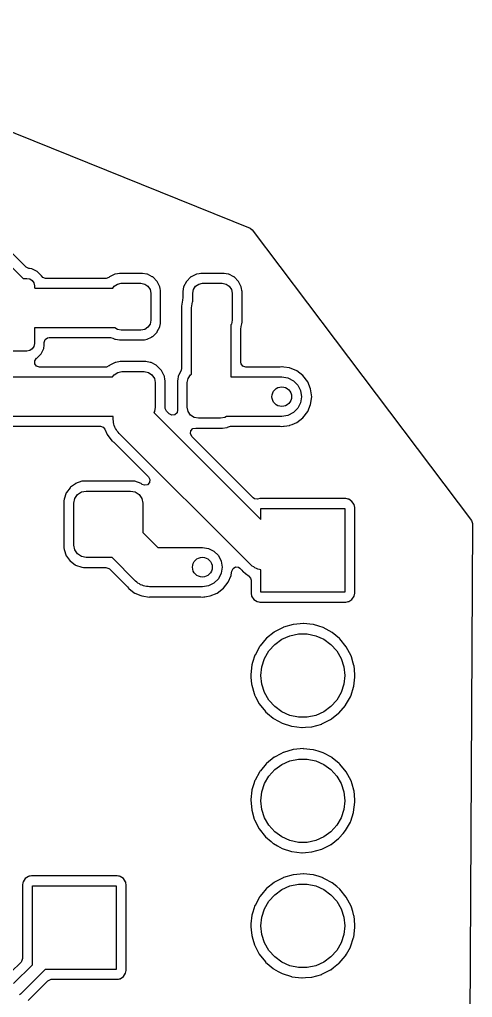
# Model space of a CAD drawing. Extents: x 128.2 to 165.3, y -118.5 to -85.
# Drawn here: x 156.13 to 165.3, y -104.85 to -85.01 of the extents above; entities that cross this region are included whole.
import ezdxf

# ---------------------------------------------------------------- set-up
doc = ezdxf.new("R2010")
doc.units = 0
doc.layers.add('BLACK', color=7, linetype='CONTINUOUS')

msp = doc.modelspace()

# ---------------------------------------------------------------- linework, layer by layer
at = {"layer": 'BLACK', "linetype": 'CONTINUOUS'}
for p, q in [((150.318, -85.0073), (160.797, -89.2391)), ((154.558, -88.6172), (156.2, -90.2594)), ((156.256, -90.0314), (154.732, -88.5078)), ((160.797, -89.2391), (160.839, -89.2714)), ((160.839, -89.2714), (162.524, -91.5093)), ((156.311, -90.0594), (156.256, -90.0314)), ((156.327, -90.0617), (156.311, -90.0594)), ((156.376, -90.0689), (156.327, -90.0617)), ((156.481, -90.1201), (156.376, -90.0689)), ((156.2, -90.2594), (156.275, -90.2594)), ((156.275, -90.2594), (156.332, -90.2708)), ((156.332, -90.2708), (156.381, -90.3033)), ((156.564, -90.2025), (156.481, -90.1201)), ((156.567, -90.2099), (156.564, -90.2025)), ((156.572, -90.2165), (156.567, -90.2099)), ((156.574, -90.2153), (156.572, -90.2165)), ((156.595, -90.2406), (156.574, -90.2153)), ((156.653, -90.2595), (156.595, -90.2406)), ((157.878, -90.2595), (156.653, -90.2595)), ((157.936, -90.2406), (157.878, -90.2595)), ((157.941, -90.2369), (157.936, -90.2406)), ((157.946, -90.2313), (157.941, -90.2369)), ((158.059, -90.1738), (157.946, -90.2313)), ((158.113, -90.1653), (158.059, -90.1738)), ((158.149, -90.1595), (158.113, -90.1653)), ((158.153, -90.1589), (158.149, -90.1595)), ((158.149, -90.1595), (158.149, -90.1595)), ((158.385, -90.1589), (158.153, -90.1589)), ((158.616, -90.1589), (158.385, -90.1589)), ((158.62, -90.1595), (158.616, -90.1589)), ((158.702, -90.1725), (158.62, -90.1595)), ((158.62, -90.1595), (158.62, -90.1595)), ((158.71, -90.1738), (158.702, -90.1725)), ((158.702, -90.1725), (158.702, -90.1725)), ((158.717, -90.1773), (158.71, -90.1738)), ((158.816, -90.2278), (158.717, -90.1773)), ((158.717, -90.1773), (158.717, -90.1773)), ((158.823, -90.2313), (158.816, -90.2278)), ((158.816, -90.2278), (158.816, -90.2278)), ((158.913, -90.3211), (158.823, -90.2313)), ((159.596, -90.2313), (159.507, -90.3211)), ((159.603, -90.2278), (159.596, -90.2313)), ((159.686, -90.1855), (159.603, -90.2278)), ((159.603, -90.2278), (159.603, -90.2278)), ((159.709, -90.1738), (159.686, -90.1855)), ((159.763, -90.1653), (159.709, -90.1738)), ((159.799, -90.1595), (159.763, -90.1653)), ((159.803, -90.1589), (159.799, -90.1595)), ((159.799, -90.1595), (159.799, -90.1595)), ((160.035, -90.1589), (159.803, -90.1589)), ((160.266, -90.1589), (160.035, -90.1589)), ((160.27, -90.1595), (160.266, -90.1589)), ((160.352, -90.1725), (160.27, -90.1595)), ((160.27, -90.1595), (160.27, -90.1595)), ((160.36, -90.1738), (160.352, -90.1725)), ((160.352, -90.1725), (160.352, -90.1725)), ((160.367, -90.1773), (160.36, -90.1738)), ((160.466, -90.2278), (160.367, -90.1773)), ((160.367, -90.1773), (160.367, -90.1773)), ((160.473, -90.2313), (160.466, -90.2278)), ((160.466, -90.2278), (160.466, -90.2278)), ((160.563, -90.3211), (160.473, -90.2313)), ((156.381, -90.3033), (156.413, -90.352)), ((156.413, -90.352), (156.425, -90.4094)), ((156.425, -90.4094), (156.425, -90.4412)), ((156.425, -90.4412), (156.426, -90.4425)), ((156.426, -90.4425), (156.435, -90.46)), ((156.435, -90.46), (158.015, -90.46)), ((158.015, -90.46), (158.043, -90.418)), ((158.043, -90.418), (158.108, -90.3746)), ((158.108, -90.3746), (158.185, -90.3594)), ((158.185, -90.3594), (158.585, -90.3594)), ((158.585, -90.3594), (158.661, -90.3746)), ((158.661, -90.3746), (158.726, -90.418)), ((158.726, -90.418), (158.77, -90.4829)), ((158.77, -90.4829), (158.785, -90.5594)), ((158.97, -90.4341), (158.913, -90.3211)), ((158.976, -90.4663), (158.97, -90.4341)), ((158.982, -90.5051), (158.976, -90.4663)), ((159.449, -90.4341), (159.434, -90.5279)), ((159.507, -90.3211), (159.449, -90.4341)), ((159.635, -90.5594), (159.65, -90.4829)), ((159.65, -90.4829), (159.693, -90.418)), ((159.693, -90.418), (159.758, -90.3746)), ((159.758, -90.3746), (159.835, -90.3594)), ((159.835, -90.3594), (160.235, -90.3594)), ((160.235, -90.3594), (160.311, -90.3746)), ((160.311, -90.3746), (160.376, -90.418)), ((160.376, -90.418), (160.42, -90.4829)), ((160.42, -90.4829), (160.435, -90.5594)), ((160.62, -90.4341), (160.563, -90.3211)), ((160.626, -90.4663), (160.62, -90.4341)), ((160.632, -90.5051), (160.626, -90.4663)), ((158.785, -90.5594), (158.785, -91.1094)), ((158.985, -90.5279), (158.982, -90.5051)), ((158.985, -91.1409), (158.985, -90.5279)), ((159.434, -90.661), (159.428, -90.6908)), ((159.434, -90.5279), (159.434, -90.661)), ((159.635, -90.7261), (159.635, -90.5594)), ((160.435, -90.5594), (160.435, -91.1094)), ((160.635, -90.5279), (160.632, -90.5051)), ((160.635, -91.1409), (160.635, -90.5279)), ((159.425, -90.7032), (159.409, -90.8206)), ((159.409, -90.8206), (159.409, -92.0813)), ((159.427, -90.6972), (159.425, -90.7032)), ((159.429, -90.691), (159.427, -90.6972)), ((159.428, -90.6908), (159.429, -90.691)), ((159.61, -90.86), (159.63, -90.7364)), ((159.61, -92.2024), (159.61, -90.86)), ((159.63, -90.7364), (159.635, -90.7261)), ((156.431, -91.26), (156.425, -91.2659)), ((156.425, -91.2659), (156.425, -91.5844)), ((158.057, -91.26), (156.431, -91.26)), ((158.108, -91.2942), (158.057, -91.26)), ((158.726, -91.2508), (158.661, -91.2942)), ((158.77, -91.1859), (158.726, -91.2508)), ((158.785, -91.1094), (158.77, -91.1859)), ((158.917, -91.3388), (158.967, -91.2416)), ((158.967, -91.2416), (158.97, -91.2347)), ((158.967, -91.2416), (158.967, -91.2416)), ((158.97, -91.2347), (158.98, -91.1728)), ((158.98, -91.1728), (158.985, -91.1448)), ((158.985, -91.1448), (158.985, -91.1409)), ((158.985, -91.1448), (158.985, -91.1448)), ((160.42, -91.1859), (160.41, -91.2003)), ((160.41, -91.2003), (160.41, -92.26)), ((160.435, -91.1094), (160.42, -91.1859)), ((160.611, -91.2771), (160.615, -91.2465)), ((160.611, -91.9605), (160.611, -91.2771)), ((160.615, -91.2465), (160.617, -91.2416)), ((160.617, -91.2416), (160.62, -91.2347)), ((160.62, -91.2347), (160.629, -91.1793)), ((160.629, -91.1793), (160.635, -91.1448)), ((160.635, -91.1448), (160.635, -91.1409)), ((160.635, -91.1448), (160.635, -91.1448)), ((156.644, -91.5013), (156.694, -91.4653)), ((156.694, -91.4653), (156.724, -91.4605)), ((156.724, -91.4605), (157.968, -91.4605)), ((157.968, -91.4605), (158.013, -91.4713)), ((158.013, -91.4713), (158.053, -91.4915)), ((158.185, -91.3094), (158.108, -91.2942)), ((158.585, -91.3094), (158.185, -91.3094)), ((158.661, -91.2942), (158.585, -91.3094)), ((158.71, -91.495), (158.796, -91.4511)), ((158.796, -91.4511), (158.816, -91.441)), ((158.816, -91.441), (158.823, -91.4374)), ((158.816, -91.441), (158.816, -91.441)), ((158.823, -91.4374), (158.913, -91.3477)), ((158.913, -91.3477), (158.917, -91.3388)), ((156.413, -91.6418), (156.381, -91.6905)), ((156.425, -91.5844), (156.413, -91.6418)), ((156.615, -91.6859), (156.616, -91.6783)), ((156.616, -91.6783), (156.625, -91.6212)), ((156.616, -91.6783), (156.616, -91.6783)), ((156.625, -91.5595), (156.644, -91.5013)), ((156.625, -91.6176), (156.625, -91.5595)), ((156.625, -91.6212), (156.625, -91.6176)), ((156.625, -91.6212), (156.625, -91.6212)), ((158.053, -91.4915), (158.059, -91.495)), ((158.059, -91.495), (158.067, -91.4963)), ((158.067, -91.4963), (158.067, -91.4963)), ((158.067, -91.4963), (158.149, -91.5093)), ((158.149, -91.5093), (158.149, -91.5093)), ((158.149, -91.5093), (158.153, -91.5099)), ((158.153, -91.5099), (158.385, -91.5099)), ((158.385, -91.5099), (158.616, -91.5099)), ((158.616, -91.5099), (158.62, -91.5093)), ((158.62, -91.5093), (158.657, -91.5035)), ((158.62, -91.5093), (158.62, -91.5093)), ((158.657, -91.5035), (158.71, -91.495)), ((162.524, -91.5093), (165.284, -95.1744)), ((156.275, -91.7344), (155.975, -91.7344)), ((156.332, -91.723), (156.275, -91.7344)), ((156.381, -91.6905), (156.332, -91.723)), ((156.47, -91.88), (156.474, -91.8769)), ((156.474, -91.8769), (156.482, -91.8733)), ((156.482, -91.8733), (156.564, -91.7908)), ((156.564, -91.7908), (156.615, -91.6859)), ((156.434, -91.9299), (156.47, -91.88)), ((156.434, -91.9911), (156.434, -91.9299)), ((156.469, -92.0406), (156.434, -91.9911)), ((156.528, -92.0595), (156.469, -92.0406)), ((157.872, -92.0595), (156.528, -92.0595)), ((157.887, -92.0583), (157.872, -92.0595)), ((157.934, -92.0346), (157.887, -92.0583)), ((157.935, -92.036), (157.934, -92.0346)), ((157.941, -92.0314), (157.935, -92.036)), ((157.947, -92.0259), (157.941, -92.0314)), ((157.954, -92.0223), (157.947, -92.0259)), ((158.06, -91.9682), (157.954, -92.0223)), ((157.954, -92.0223), (157.954, -92.0223)), ((158.067, -91.9647), (158.06, -91.9682)), ((158.06, -91.9682), (158.06, -91.9682)), ((158.074, -91.9635), (158.067, -91.9647)), ((158.162, -91.9495), (158.074, -91.9635)), ((158.074, -91.9635), (158.074, -91.9635)), ((158.166, -91.9489), (158.162, -91.9495)), ((158.162, -91.9495), (158.162, -91.9495)), ((158.683, -91.9489), (158.166, -91.9489)), ((158.687, -91.9495), (158.683, -91.9489)), ((158.775, -91.9635), (158.687, -91.9495)), ((158.687, -91.9495), (158.687, -91.9495)), ((158.783, -91.9647), (158.775, -91.9635)), ((158.775, -91.9635), (158.775, -91.9635)), ((158.79, -91.9682), (158.783, -91.9647)), ((158.896, -92.0223), (158.79, -91.9682)), ((158.79, -91.9682), (158.79, -91.9682)), ((158.903, -92.0259), (158.896, -92.0223)), ((158.896, -92.0223), (158.896, -92.0223)), ((158.998, -92.1212), (158.903, -92.0259)), ((160.615, -91.9911), (160.611, -91.9605)), ((160.651, -92.0406), (160.615, -91.9911)), ((160.709, -92.0595), (160.651, -92.0406)), ((161.394, -92.0595), (160.709, -92.0595)), ((161.407, -92.0587), (161.394, -92.0595)), ((161.44, -92.0543), (161.407, -92.0587)), ((161.446, -92.0552), (161.44, -92.0543)), ((161.479, -92.0595), (161.446, -92.0552)), ((161.597, -92.075), (161.479, -92.0595)), ((161.743, -92.1355), (161.597, -92.075)), ((155.47, -92.26), (158.011, -92.26)), ((158.011, -92.26), (158.041, -92.2153)), ((158.041, -92.2153), (158.114, -92.1665)), ((158.114, -92.1665), (158.2, -92.1494)), ((158.2, -92.1494), (158.65, -92.1494)), ((158.65, -92.1494), (158.736, -92.1665)), ((158.736, -92.1665), (158.809, -92.2153)), ((158.809, -92.2153), (158.858, -92.2883)), ((159.002, -92.1281), (158.998, -92.1212)), ((159.056, -92.2343), (159.002, -92.1281)), ((159.002, -92.1281), (159.002, -92.1281)), ((159.06, -92.2413), (159.056, -92.2343)), ((159.061, -92.249), (159.06, -92.2413)), ((159.069, -92.3018), (159.061, -92.249)), ((159.061, -92.249), (159.061, -92.249)), ((159.339, -92.249), (159.33, -92.3018)), ((159.34, -92.2413), (159.339, -92.249)), ((159.339, -92.249), (159.339, -92.249)), ((159.344, -92.2332), (159.34, -92.2413)), ((159.399, -92.1262), (159.344, -92.2332)), ((159.409, -92.0813), (159.399, -92.1262)), ((159.542, -92.2883), (159.591, -92.2153)), ((159.591, -92.2153), (159.61, -92.2024)), ((160.41, -92.26), (161.44, -92.26)), ((161.44, -92.26), (161.564, -92.2796)), ((161.868, -92.2317), (161.743, -92.1355)), ((161.965, -92.3572), (161.868, -92.2317)), ((158.858, -92.2883), (158.875, -92.3744)), ((158.875, -92.3744), (158.875, -92.8744)), ((159.075, -92.3409), (159.069, -92.3018)), ((159.075, -92.8851), (159.075, -92.3409)), ((159.33, -92.3018), (159.324, -92.3409)), ((159.324, -92.3409), (159.324, -92.9079)), ((159.525, -92.3744), (159.542, -92.2883)), ((159.525, -92.8744), (159.525, -92.3744)), ((161.564, -92.2796), (161.675, -92.3364)), ((161.675, -92.3364), (161.764, -92.4249)), ((161.764, -92.4249), (161.82, -92.5364)), ((162.025, -92.5032), (161.965, -92.3572)), ((161.82, -92.5364), (161.84, -92.66)), ((161.84, -92.66), (161.82, -92.7836)), ((162.046, -92.66), (162.025, -92.5032)), ((162.025, -92.8168), (162.046, -92.66)), ((161.82, -92.7836), (161.764, -92.8951)), ((161.965, -92.9628), (162.025, -92.8168)), ((158.025, -93.06), (155.556, -93.06)), ((158.025, -93.1248), (158.025, -93.06)), ((158.858, -92.9605), (158.845, -92.9794)), ((158.845, -92.9794), (161.018, -95.1522)), ((158.875, -92.8744), (158.858, -92.9605)), ((159.077, -92.9005), (159.075, -92.8851)), ((159.104, -92.9551), (159.077, -92.9005)), ((159.159, -93.0099), (159.104, -92.9551)), ((159.214, -93.0377), (159.159, -93.0099)), ((159.274, -93.0281), (159.214, -93.0377)), ((159.317, -92.9848), (159.274, -93.0281)), ((159.327, -92.9244), (159.317, -92.9848)), ((159.324, -92.9079), (159.325, -92.9117)), ((159.325, -92.9117), (159.325, -92.9117)), ((159.325, -92.9117), (159.327, -92.9244)), ((159.542, -92.9605), (159.525, -92.8744)), ((159.591, -93.0335), (159.542, -92.9605)), ((159.664, -93.0823), (159.591, -93.0335)), ((160.319, -93.06), (160.286, -93.0823)), ((161.44, -93.06), (160.319, -93.06)), ((161.564, -93.0404), (161.44, -93.06)), ((161.675, -92.9836), (161.564, -93.0404)), ((161.764, -92.8951), (161.675, -92.9836)), ((161.868, -93.0883), (161.965, -92.9628)), ((155.852, -93.2605), (157.765, -93.2605)), ((157.765, -93.2605), (157.823, -93.2794)), ((158.03, -93.1559), (158.025, -93.1248)), ((158.03, -93.1874), (158.03, -93.1559)), ((158.039, -93.2173), (158.03, -93.1874)), ((158.044, -93.2484), (158.039, -93.2173)), ((158.059, -93.2765), (158.044, -93.2484)), ((159.75, -93.0994), (159.664, -93.0823)), ((160.2, -93.0994), (159.75, -93.0994)), ((160.286, -93.0823), (160.2, -93.0994)), ((160.358, -93.2713), (160.403, -93.2605)), ((160.403, -93.2605), (161.394, -93.2605)), ((161.394, -93.2605), (161.407, -93.2613)), ((161.407, -93.2613), (161.44, -93.2657)), ((161.44, -93.2657), (161.473, -93.2613)), ((161.473, -93.2613), (161.479, -93.2605)), ((161.479, -93.2605), (161.488, -93.2593)), ((161.488, -93.2593), (161.597, -93.245)), ((161.597, -93.245), (161.605, -93.2416)), ((161.605, -93.2416), (161.65, -93.2229)), ((161.65, -93.2229), (161.743, -93.1845)), ((161.743, -93.1845), (161.868, -93.0883)), ((157.823, -93.2794), (157.856, -93.3216)), ((157.856, -93.3216), (157.9, -93.4276)), ((157.9, -93.4276), (157.997, -93.5531)), ((158.068, -93.3064), (158.059, -93.2765)), ((158.087, -93.3319), (158.068, -93.3064)), ((158.101, -93.3599), (158.087, -93.3319)), ((158.123, -93.3822), (158.101, -93.3599)), ((158.142, -93.4076), (158.123, -93.3822)), ((160.796, -96.0614), (158.142, -93.4076)), ((159.587, -93.4106), (159.596, -93.3501)), ((159.614, -93.4651), (159.587, -93.4106)), ((159.596, -93.3501), (159.639, -93.3069)), ((160.86, -94.7107), (159.614, -93.4651)), ((159.639, -93.3069), (159.7, -93.2973)), ((159.7, -93.2973), (159.712, -93.2993)), ((159.712, -93.2993), (159.712, -93.2993)), ((159.712, -93.2993), (159.716, -93.2999)), ((159.716, -93.2999), (160.233, -93.2999)), ((160.233, -93.2999), (160.237, -93.2993)), ((160.237, -93.2993), (160.325, -93.2853)), ((160.237, -93.2993), (160.237, -93.2993)), ((160.325, -93.2853), (160.333, -93.2841)), ((160.325, -93.2853), (160.325, -93.2853)), ((160.333, -93.2841), (160.34, -93.2806)), ((160.34, -93.2806), (160.358, -93.2713)), ((160.34, -93.2806), (160.34, -93.2806)), ((157.997, -93.5531), (158.002, -93.557)), ((158.002, -93.557), (158.023, -93.5733)), ((158.023, -93.5733), (158.033, -93.5818)), ((158.033, -93.5818), (158.74, -94.2893)), ((157.256, -94.4262), (157.159, -94.4978)), ((157.262, -94.4218), (157.256, -94.4262)), ((157.256, -94.4262), (157.256, -94.4262)), ((157.389, -94.3769), (157.262, -94.4218)), ((157.395, -94.3763), (157.389, -94.3769)), ((157.419, -94.3741), (157.395, -94.3763)), ((157.395, -94.3763), (157.395, -94.3763)), ((157.421, -94.3739), (157.419, -94.3741)), ((157.419, -94.3741), (157.419, -94.3741)), ((158.429, -94.3739), (157.421, -94.3739)), ((158.431, -94.3741), (158.429, -94.3739)), ((158.454, -94.3763), (158.431, -94.3741)), ((158.431, -94.3741), (158.431, -94.3741)), ((158.46, -94.3769), (158.454, -94.3763)), ((158.454, -94.3763), (158.454, -94.3763)), ((158.588, -94.4218), (158.46, -94.3769)), ((158.594, -94.4262), (158.588, -94.4218)), ((158.611, -94.439), (158.594, -94.4262)), ((158.594, -94.4262), (158.594, -94.4262)), ((158.655, -94.4571), (158.611, -94.439)), ((158.715, -94.4475), (158.655, -94.4571)), ((158.758, -94.4043), (158.715, -94.4475)), ((158.74, -94.2893), (158.768, -94.3438)), ((158.768, -94.3438), (158.758, -94.4043)), ((157.072, -94.6112), (157.027, -94.739)), ((157.078, -94.6032), (157.072, -94.6112)), ((157.148, -94.5082), (157.078, -94.6032)), ((157.153, -94.5022), (157.148, -94.5082)), ((157.159, -94.4978), (157.153, -94.5022)), ((157.244, -94.7287), (157.298, -94.6476)), ((157.298, -94.6476), (157.379, -94.5934)), ((157.379, -94.5934), (157.475, -94.5744)), ((157.475, -94.5744), (158.375, -94.5744)), ((158.375, -94.5744), (158.47, -94.5934)), ((158.47, -94.5934), (158.552, -94.6476)), ((158.552, -94.6476), (158.606, -94.7287)), ((157.027, -94.739), (157.024, -94.7706)), ((157.024, -94.7706), (157.024, -95.7282)), ((157.225, -94.8244), (157.244, -94.7287)), ((157.225, -95.6744), (157.225, -94.8244)), ((158.606, -94.7287), (158.625, -94.8244)), ((158.625, -94.8244), (158.625, -95.4191)), ((160.888, -94.7306), (160.86, -94.7107)), ((160.949, -94.7378), (160.888, -94.7306)), ((160.998, -94.7281), (160.949, -94.7378)), ((162.738, -94.7281), (160.998, -94.7281)), ((162.764, -94.7333), (162.738, -94.7281)), ((162.787, -94.7378), (162.764, -94.7333)), ((162.796, -94.7397), (162.787, -94.7378)), ((162.787, -94.7378), (162.787, -94.7378)), ((162.862, -94.784), (162.796, -94.7397)), ((162.907, -94.8503), (162.862, -94.784)), ((162.918, -94.9088), (162.907, -94.8503)), ((161.018, -95.1522), (161.018, -94.9286)), ((161.018, -94.9286), (162.718, -94.9286)), ((162.718, -94.9286), (162.718, -96.6286)), ((162.918, -96.6483), (162.918, -94.9088)), ((165.304, -95.2345), (165.204, -113.373)), ((165.284, -95.1744), (165.304, -95.2345)), ((158.625, -95.4191), (158.926, -95.72)), ((157.024, -95.7282), (157.027, -95.7598)), ((157.027, -95.7598), (157.072, -95.8876)), ((157.244, -95.7701), (157.225, -95.6744)), ((157.298, -95.8512), (157.244, -95.7701)), ((158.926, -95.72), (159.83, -95.72)), ((159.83, -95.72), (159.954, -95.7396)), ((159.954, -95.7396), (160.065, -95.7964)), ((160.065, -95.7964), (160.154, -95.8849)), ((157.072, -95.8876), (157.077, -95.8935)), ((157.077, -95.8935), (157.077, -95.8935)), ((157.077, -95.8935), (157.14, -95.9794)), ((157.14, -95.9794), (157.153, -95.9965)), ((157.153, -95.9965), (157.159, -96.0009)), ((157.159, -96.0009), (157.254, -96.0717)), ((157.379, -95.9054), (157.298, -95.8512)), ((157.475, -95.9244), (157.379, -95.9054)), ((157.999, -95.9244), (157.475, -95.9244)), ((158.477, -96.4028), (157.999, -95.9244)), ((160.154, -95.8849), (160.21, -95.9964)), ((160.21, -95.9964), (160.23, -96.12)), ((157.254, -96.0717), (157.262, -96.077)), ((157.262, -96.077), (157.389, -96.1219)), ((157.389, -96.1219), (157.395, -96.1225)), ((157.395, -96.1225), (157.395, -96.1225)), ((157.395, -96.1225), (157.419, -96.1247)), ((157.419, -96.1247), (157.419, -96.1247)), ((157.419, -96.1247), (157.421, -96.1249)), ((157.421, -96.1249), (157.875, -96.1249)), ((157.875, -96.1249), (157.933, -96.1438)), ((157.933, -96.1438), (157.945, -96.1539)), ((157.945, -96.1539), (158.303, -96.5122)), ((160.21, -96.2436), (160.154, -96.3551)), ((160.23, -96.12), (160.21, -96.2436)), ((160.415, -96.2768), (160.425, -96.1997)), ((160.425, -96.1997), (160.452, -96.1444)), ((160.452, -96.1444), (160.505, -96.1152)), ((160.505, -96.1152), (160.566, -96.1232)), ((160.566, -96.1232), (160.593, -96.1426)), ((160.593, -96.1426), (160.622, -96.1708)), ((160.622, -96.1708), (160.63, -96.1805)), ((160.63, -96.1805), (160.65, -96.2069)), ((160.65, -96.2069), (160.655, -96.2108)), ((160.655, -96.2108), (160.707, -96.2503)), ((160.821, -96.0799), (160.796, -96.0614)), ((160.843, -96.1022), (160.821, -96.0799)), ((160.872, -96.1165), (160.843, -96.1022)), ((160.897, -96.135), (160.872, -96.1165)), ((160.927, -96.1447), (160.897, -96.135)), ((160.955, -96.159), (160.927, -96.1447)), ((160.986, -96.1639), (160.955, -96.159)), ((161.016, -96.1736), (160.986, -96.1639)), ((161.018, -96.1736), (161.016, -96.1736)), ((161.018, -96.6286), (161.018, -96.1736)), ((158.503, -96.4213), (158.477, -96.4028)), ((158.525, -96.4436), (158.503, -96.4213)), ((160.154, -96.3551), (160.065, -96.4436)), ((160.258, -96.5483), (160.355, -96.4228)), ((160.355, -96.4228), (160.411, -96.2859)), ((160.411, -96.2859), (160.413, -96.2828)), ((160.413, -96.2828), (160.415, -96.2768)), ((160.707, -96.2503), (160.776, -96.3031)), ((160.776, -96.3031), (160.774, -96.3048)), ((160.774, -96.3048), (160.809, -96.343)), ((160.809, -96.343), (160.817, -96.3833)), ((160.817, -96.3833), (160.817, -96.6483)), ((158.303, -96.5122), (158.312, -96.5219)), ((158.312, -96.5219), (158.332, -96.5483)), ((158.332, -96.5483), (158.337, -96.5522)), ((158.337, -96.5522), (158.451, -96.6397)), ((158.451, -96.6397), (158.451, -96.6397)), ((158.451, -96.6397), (158.457, -96.6445)), ((158.553, -96.4579), (158.525, -96.4436)), ((158.578, -96.4764), (158.553, -96.4579)), ((158.608, -96.4861), (158.578, -96.4764)), ((158.636, -96.5004), (158.608, -96.4861)), ((158.667, -96.5053), (158.636, -96.5004)), ((158.697, -96.5151), (158.667, -96.5053)), ((158.729, -96.5151), (158.697, -96.5151)), ((158.76, -96.52), (158.729, -96.5151)), ((159.83, -96.52), (158.76, -96.52)), ((159.954, -96.5004), (159.83, -96.52)), ((160.065, -96.4436), (159.954, -96.5004)), ((160.133, -96.6445), (160.258, -96.5483)), ((162.718, -96.6286), (161.018, -96.6286)), ((158.457, -96.6445), (158.463, -96.647)), ((158.463, -96.647), (158.463, -96.647)), ((158.463, -96.647), (158.584, -96.6972)), ((158.584, -96.6972), (158.603, -96.705)), ((158.603, -96.705), (158.76, -96.7257)), ((158.76, -96.7257), (158.766, -96.7248)), ((158.766, -96.7248), (158.793, -96.7213)), ((158.793, -96.7213), (158.806, -96.7205)), ((158.806, -96.7205), (159.784, -96.7205)), ((159.784, -96.7205), (159.797, -96.7213)), ((159.797, -96.7213), (159.83, -96.7257)), ((159.83, -96.7257), (159.863, -96.7213)), ((159.863, -96.7213), (159.869, -96.7205)), ((159.869, -96.7205), (159.872, -96.7202)), ((159.872, -96.7202), (159.878, -96.7193)), ((159.878, -96.7193), (159.912, -96.7149)), ((159.878, -96.7193), (159.878, -96.7193)), ((159.912, -96.7149), (159.987, -96.705)), ((159.987, -96.705), (160.133, -96.6445)), ((160.817, -96.6483), (160.829, -96.7068)), ((160.829, -96.7068), (160.873, -96.7731)), ((160.873, -96.7731), (160.94, -96.8174)), ((160.94, -96.8174), (160.949, -96.8193)), ((160.949, -96.8193), (160.949, -96.8193)), ((160.949, -96.8193), (160.972, -96.8238)), ((160.972, -96.8238), (160.998, -96.8291)), ((160.998, -96.8291), (162.738, -96.8291)), ((162.738, -96.8291), (162.764, -96.8238)), ((162.764, -96.8238), (162.787, -96.8193)), ((162.787, -96.8193), (162.796, -96.8174)), ((162.787, -96.8193), (162.787, -96.8193)), ((162.796, -96.8174), (162.862, -96.7731)), ((162.862, -96.7731), (162.907, -96.7068)), ((162.907, -96.7068), (162.918, -96.6483)), ((161.457, -97.3478), (161.29, -97.4353)), ((161.468, -97.3421), (161.457, -97.3478)), ((161.472, -97.3398), (161.468, -97.3421)), ((161.468, -97.3421), (161.468, -97.3421)), ((161.67, -97.2817), (161.472, -97.3398)), ((161.675, -97.2812), (161.67, -97.2817)), ((161.815, -97.2685), (161.675, -97.2812)), ((161.675, -97.2812), (161.675, -97.2812)), ((161.875, -97.263), (161.815, -97.2685)), ((161.88, -97.2635), (161.875, -97.263)), ((162.075, -97.284), (161.88, -97.2635)), ((161.88, -97.2635), (161.88, -97.2635)), ((162.08, -97.2845), (162.075, -97.284)), ((162.075, -97.284), (162.075, -97.284)), ((162.085, -97.286), (162.08, -97.2845)), ((162.19, -97.3186), (162.085, -97.286)), ((162.085, -97.286), (162.085, -97.286)), ((162.277, -97.3455), (162.19, -97.3186)), ((162.458, -97.4435), (162.277, -97.3455)), ((161.126, -97.5681), (161.002, -97.7162)), ((161.129, -97.5644), (161.126, -97.5681)), ((161.126, -97.5681), (161.126, -97.5681)), ((161.133, -97.5614), (161.129, -97.5644)), ((161.286, -97.4383), (161.133, -97.5614)), ((161.133, -97.5614), (161.133, -97.5614)), ((161.29, -97.4353), (161.286, -97.4383)), ((161.299, -97.6869), (161.443, -97.5824)), ((161.443, -97.5824), (161.605, -97.5102)), ((161.605, -97.5102), (161.779, -97.4732)), ((161.779, -97.4732), (161.957, -97.4732)), ((161.957, -97.4732), (162.131, -97.5102)), ((162.131, -97.5102), (162.293, -97.5824)), ((162.293, -97.5824), (162.437, -97.6869)), ((162.462, -97.4465), (162.458, -97.4435)), ((162.608, -97.5678), (162.462, -97.4465)), ((162.462, -97.4465), (162.462, -97.4465)), ((162.617, -97.5748), (162.608, -97.5678)), ((162.747, -97.7344), (162.617, -97.5748)), ((160.988, -97.7387), (160.898, -97.9027)), ((160.995, -97.7264), (160.988, -97.7387)), ((160.997, -97.7222), (160.995, -97.7264)), ((160.995, -97.7264), (160.995, -97.7264)), ((161.002, -97.7162), (160.997, -97.7222)), ((161.091, -97.9728), (161.18, -97.819)), ((161.18, -97.819), (161.299, -97.6869)), ((162.437, -97.6869), (162.556, -97.819)), ((162.556, -97.819), (162.644, -97.9728)), ((162.844, -97.9163), (162.747, -97.7344)), ((160.896, -97.9073), (160.848, -98.0578)), ((160.898, -97.9027), (160.896, -97.9073)), ((160.896, -97.9073), (160.896, -97.9073)), ((161.036, -98.1418), (161.091, -97.9728)), ((162.644, -97.9728), (162.699, -98.1418)), ((162.851, -97.9395), (162.844, -97.9163)), ((162.89, -98.0682), (162.851, -97.9395)), ((160.835, -98.1039), (160.813, -98.2968)), ((160.848, -98.0578), (160.835, -98.0991)), ((160.835, -98.0991), (160.835, -98.1039)), ((160.835, -98.1039), (160.835, -98.1039)), ((161.018, -98.3186), (161.036, -98.1418)), ((162.699, -98.1418), (162.718, -98.3186)), ((162.903, -98.1135), (162.89, -98.0682)), ((162.904, -98.1183), (162.903, -98.1135)), ((162.921, -98.2961), (162.904, -98.1183)), ((162.904, -98.1183), (162.904, -98.1183)), ((160.813, -98.2968), (160.812, -98.3038)), ((160.812, -98.3038), (160.816, -98.3508)), ((160.816, -98.3508), (160.828, -98.493)), ((161.036, -98.4953), (161.018, -98.3186)), ((162.718, -98.3186), (162.699, -98.4953)), ((162.899, -98.5367), (162.923, -98.3508)), ((162.923, -98.3186), (162.921, -98.2961)), ((162.923, -98.348), (162.923, -98.3186)), ((162.923, -98.3508), (162.923, -98.348)), ((160.828, -98.493), (160.83, -98.5091)), ((160.83, -98.5091), (160.831, -98.5138)), ((160.831, -98.5138), (160.831, -98.5138)), ((160.831, -98.5138), (160.88, -98.6855)), ((161.091, -98.6643), (161.036, -98.4953)), ((162.699, -98.4953), (162.644, -98.6643)), ((162.843, -98.7145), (162.896, -98.557)), ((162.896, -98.557), (162.897, -98.5524)), ((162.896, -98.557), (162.896, -98.557)), ((162.897, -98.5524), (162.899, -98.5367)), ((160.88, -98.6855), (160.886, -98.7072)), ((160.886, -98.7072), (160.889, -98.7115)), ((160.889, -98.7115), (160.908, -98.7489)), ((160.908, -98.7489), (160.981, -98.8904)), ((161.18, -98.8182), (161.091, -98.6643)), ((161.299, -98.9502), (161.18, -98.8182)), ((162.556, -98.8182), (162.437, -98.9502)), ((162.644, -98.6643), (162.556, -98.8182)), ((162.733, -98.9228), (162.83, -98.7521)), ((162.83, -98.7521), (162.832, -98.7479)), ((162.83, -98.7521), (162.83, -98.7521)), ((162.832, -98.7479), (162.843, -98.7145)), ((160.981, -98.8904), (161.109, -99.0518)), ((161.443, -99.0547), (161.299, -98.9502)), ((162.437, -98.9502), (162.293, -99.0547)), ((162.596, -99.083), (162.73, -98.927)), ((162.73, -98.927), (162.733, -98.9228)), ((161.109, -99.0518), (161.112, -99.055)), ((161.112, -99.055), (161.112, -99.055)), ((161.112, -99.055), (161.153, -99.09)), ((161.153, -99.09), (161.265, -99.1854)), ((161.265, -99.1854), (161.27, -99.1877)), ((161.27, -99.1877), (161.27, -99.1877)), ((161.27, -99.1877), (161.375, -99.2468)), ((161.605, -99.127), (161.443, -99.0547)), ((161.779, -99.1639), (161.605, -99.127)), ((161.957, -99.1639), (161.779, -99.1639)), ((162.131, -99.127), (161.957, -99.1639)), ((162.293, -99.0547), (162.131, -99.127)), ((162.254, -99.3005), (162.429, -99.212)), ((162.429, -99.212), (162.433, -99.2098)), ((162.429, -99.212), (162.429, -99.212)), ((162.433, -99.2098), (162.447, -99.1994)), ((162.447, -99.1994), (162.592, -99.086)), ((162.592, -99.086), (162.596, -99.083)), ((162.592, -99.086), (162.592, -99.086)), ((161.375, -99.2468), (161.445, -99.2859)), ((161.445, -99.2859), (161.45, -99.2874)), ((161.45, -99.2874), (161.637, -99.348)), ((161.637, -99.348), (161.637, -99.348)), ((161.637, -99.348), (161.641, -99.3495)), ((161.641, -99.3495), (161.846, -99.3739)), ((161.846, -99.3739), (161.851, -99.3735)), ((161.851, -99.3735), (161.918, -99.3683)), ((161.851, -99.3735), (161.851, -99.3735)), ((161.918, -99.3683), (162.051, -99.3581)), ((162.051, -99.3581), (162.25, -99.3027)), ((162.25, -99.3027), (162.254, -99.3005)), ((162.254, -99.3005), (162.254, -99.3005)), ((161.815, -99.8085), (161.675, -99.8212)), ((161.875, -99.803), (161.815, -99.8085)), ((161.88, -99.8035), (161.875, -99.803)), ((162.075, -99.824), (161.88, -99.8035)), ((161.88, -99.8035), (161.88, -99.8035)), ((161.286, -99.9783), (161.133, -100.101)), ((161.29, -99.9753), (161.286, -99.9783)), ((161.421, -99.907), (161.29, -99.9753)), ((161.468, -99.8821), (161.421, -99.907)), ((161.472, -99.8798), (161.468, -99.8821)), ((161.468, -99.8821), (161.468, -99.8821)), ((161.67, -99.8217), (161.472, -99.8798)), ((161.605, -100.05), (161.779, -100.013)), ((161.675, -99.8212), (161.67, -99.8217)), ((161.675, -99.8212), (161.675, -99.8212)), ((161.779, -100.013), (161.957, -100.013)), ((161.957, -100.013), (162.131, -100.05)), ((162.08, -99.8245), (162.075, -99.824)), ((162.075, -99.824), (162.075, -99.824)), ((162.085, -99.826), (162.08, -99.8245)), ((162.177, -99.8545), (162.085, -99.826)), ((162.085, -99.826), (162.085, -99.826)), ((162.277, -99.8855), (162.177, -99.8545)), ((162.458, -99.9835), (162.277, -99.8855)), ((162.462, -99.9865), (162.458, -99.9835)), ((162.6, -100.101), (162.462, -99.9865)), ((162.462, -99.9865), (162.462, -99.9865)), ((161.126, -100.108), (161.007, -100.251)), ((161.129, -100.104), (161.126, -100.108)), ((161.126, -100.108), (161.126, -100.108)), ((161.133, -100.101), (161.129, -100.104)), ((161.133, -100.101), (161.133, -100.101)), ((161.299, -100.227), (161.443, -100.122)), ((161.443, -100.122), (161.605, -100.05)), ((162.131, -100.05), (162.293, -100.122)), ((162.293, -100.122), (162.437, -100.227)), ((162.617, -100.115), (162.6, -100.101)), ((162.747, -100.274), (162.617, -100.115)), ((160.988, -100.279), (160.898, -100.443)), ((160.995, -100.266), (160.988, -100.279)), ((160.997, -100.262), (160.995, -100.266)), ((160.995, -100.266), (160.995, -100.266)), ((161.007, -100.251), (160.997, -100.262)), ((161.091, -100.513), (161.18, -100.359)), ((161.18, -100.359), (161.299, -100.227)), ((162.437, -100.227), (162.556, -100.359)), ((162.556, -100.359), (162.644, -100.513)), ((162.844, -100.456), (162.747, -100.274)), ((160.867, -100.54), (160.835, -100.639)), ((160.896, -100.447), (160.867, -100.54)), ((160.898, -100.443), (160.896, -100.447)), ((160.896, -100.447), (160.896, -100.447)), ((161.036, -100.682), (161.091, -100.513)), ((162.644, -100.513), (162.699, -100.682)), ((162.865, -100.526), (162.844, -100.456)), ((162.9, -100.643), (162.865, -100.526)), ((160.835, -100.644), (160.813, -100.838)), ((160.835, -100.639), (160.835, -100.644)), ((160.835, -100.644), (160.835, -100.644)), ((161.018, -100.859), (161.036, -100.682)), ((162.699, -100.682), (162.718, -100.859)), ((162.903, -100.654), (162.9, -100.643)), ((162.904, -100.658), (162.903, -100.654)), ((162.922, -100.839), (162.904, -100.658)), ((162.904, -100.658), (162.904, -100.658)), ((160.813, -100.838), (160.812, -100.844)), ((160.812, -100.844), (160.83, -101.049)), ((161.036, -101.035), (161.018, -100.859)), ((162.718, -100.859), (162.699, -101.035)), ((162.897, -101.092), (162.923, -100.888)), ((162.923, -100.859), (162.922, -100.839)), ((162.923, -100.888), (162.923, -100.859)), ((160.83, -101.049), (160.831, -101.054)), ((160.831, -101.054), (160.831, -101.054)), ((160.831, -101.054), (160.883, -101.237)), ((161.091, -101.204), (161.036, -101.035)), ((161.18, -101.358), (161.091, -101.204)), ((162.644, -101.204), (162.556, -101.358)), ((162.699, -101.035), (162.644, -101.204)), ((162.837, -101.273), (162.896, -101.097)), ((162.896, -101.097), (162.897, -101.092)), ((162.896, -101.097), (162.896, -101.097)), ((160.883, -101.237), (160.886, -101.247)), ((160.886, -101.247), (160.981, -101.43)), ((161.299, -101.49), (161.18, -101.358)), ((162.556, -101.358), (162.437, -101.49)), ((162.734, -101.461), (162.83, -101.292)), ((162.83, -101.292), (162.832, -101.288)), ((162.83, -101.292), (162.83, -101.292)), ((162.832, -101.288), (162.837, -101.273)), ((160.981, -101.43), (161.109, -101.592)), ((161.109, -101.592), (161.112, -101.595)), ((161.112, -101.595), (161.112, -101.595)), ((161.112, -101.595), (161.224, -101.69)), ((161.443, -101.595), (161.299, -101.49)), ((161.605, -101.667), (161.443, -101.595)), ((162.293, -101.595), (162.131, -101.667)), ((162.437, -101.49), (162.293, -101.595)), ((162.604, -101.614), (162.682, -101.524)), ((162.682, -101.524), (162.73, -101.467)), ((162.73, -101.467), (162.734, -101.461)), ((161.224, -101.69), (161.265, -101.725)), ((161.265, -101.725), (161.27, -101.728)), ((161.27, -101.728), (161.27, -101.728)), ((161.27, -101.728), (161.354, -101.775)), ((161.354, -101.775), (161.445, -101.826)), ((161.779, -101.704), (161.605, -101.667)), ((161.957, -101.704), (161.779, -101.704)), ((162.131, -101.667), (161.957, -101.704)), ((162.254, -101.841), (162.429, -101.752)), ((162.429, -101.752), (162.433, -101.75)), ((162.429, -101.752), (162.429, -101.752)), ((162.433, -101.75), (162.438, -101.746)), ((162.438, -101.746), (162.592, -101.626)), ((162.592, -101.626), (162.596, -101.623)), ((162.592, -101.626), (162.592, -101.626)), ((162.596, -101.623), (162.604, -101.614)), ((161.445, -101.826), (161.45, -101.827)), ((161.45, -101.827), (161.637, -101.888)), ((161.637, -101.888), (161.637, -101.888)), ((161.637, -101.888), (161.641, -101.89)), ((161.641, -101.89), (161.846, -101.914)), ((161.846, -101.914), (161.851, -101.914)), ((161.851, -101.914), (161.923, -101.908)), ((161.851, -101.914), (161.851, -101.914)), ((161.923, -101.908), (162.051, -101.898)), ((162.051, -101.898), (162.25, -101.843)), ((162.25, -101.843), (162.254, -101.841)), ((162.254, -101.841), (162.254, -101.841)), ((156.308, -102.395), (156.241, -102.439)), ((156.317, -102.393), (156.308, -102.395)), ((156.34, -102.389), (156.317, -102.393)), ((156.317, -102.393), (156.317, -102.393)), ((156.366, -102.383), (156.34, -102.389)), ((158.106, -102.383), (156.366, -102.383)), ((158.132, -102.389), (158.106, -102.383)), ((158.154, -102.393), (158.132, -102.389)), ((158.164, -102.395), (158.154, -102.393)), ((158.154, -102.393), (158.154, -102.393)), ((158.23, -102.439), (158.164, -102.395)), ((161.67, -102.362), (161.472, -102.42)), ((161.675, -102.361), (161.67, -102.362)), ((161.815, -102.348), (161.675, -102.361)), ((161.675, -102.361), (161.675, -102.361)), ((161.875, -102.343), (161.815, -102.348)), ((161.88, -102.344), (161.875, -102.343)), ((162.075, -102.364), (161.88, -102.344)), ((161.88, -102.344), (161.88, -102.344)), ((162.08, -102.365), (162.075, -102.364)), ((162.075, -102.364), (162.075, -102.364)), ((162.085, -102.366), (162.08, -102.365)), ((162.195, -102.4), (162.085, -102.366)), ((162.085, -102.366), (162.085, -102.366)), ((156.193, -102.527), (156.185, -102.564)), ((156.185, -102.564), (156.185, -104.063)), ((156.195, -102.515), (156.193, -102.527)), ((156.197, -102.506), (156.195, -102.515)), ((156.195, -102.515), (156.195, -102.515)), ((156.241, -102.439), (156.197, -102.506)), ((156.386, -104.187), (156.386, -102.584)), ((156.386, -102.584), (158.086, -102.584)), ((158.086, -102.584), (158.086, -104.284)), ((158.275, -102.506), (158.23, -102.439)), ((158.277, -102.515), (158.275, -102.506)), ((158.279, -102.527), (158.277, -102.515)), ((158.277, -102.515), (158.277, -102.515)), ((158.286, -102.564), (158.279, -102.527)), ((158.286, -104.304), (158.286, -102.564)), ((161.286, -102.518), (161.133, -102.641)), ((161.29, -102.515), (161.286, -102.518)), ((161.457, -102.428), (161.29, -102.515)), ((161.443, -102.662), (161.605, -102.59)), ((161.468, -102.422), (161.457, -102.428)), ((161.472, -102.42), (161.468, -102.422)), ((161.468, -102.422), (161.468, -102.422)), ((161.605, -102.59), (161.779, -102.553)), ((161.779, -102.553), (161.957, -102.553)), ((161.957, -102.553), (162.131, -102.59)), ((162.131, -102.59), (162.293, -102.662)), ((162.277, -102.425), (162.195, -102.4)), ((162.281, -102.428), (162.277, -102.425)), ((162.307, -102.442), (162.281, -102.428)), ((162.281, -102.428), (162.281, -102.428)), ((162.458, -102.523), (162.307, -102.442)), ((162.462, -102.527), (162.458, -102.523)), ((162.555, -102.603), (162.462, -102.527)), ((162.462, -102.527), (162.462, -102.527)), ((161.035, -102.756), (160.997, -102.802)), ((161.126, -102.648), (161.035, -102.756)), ((161.129, -102.644), (161.126, -102.648)), ((161.126, -102.648), (161.126, -102.648)), ((161.133, -102.641), (161.129, -102.644)), ((161.133, -102.641), (161.133, -102.641)), ((161.18, -102.899), (161.299, -102.767)), ((161.299, -102.767), (161.443, -102.662)), ((162.293, -102.662), (162.437, -102.767)), ((162.437, -102.767), (162.556, -102.899)), ((162.617, -102.655), (162.555, -102.603)), ((162.747, -102.814), (162.617, -102.655)), ((160.896, -102.987), (160.855, -103.118)), ((160.898, -102.983), (160.896, -102.987)), ((160.896, -102.987), (160.896, -102.987)), ((160.988, -102.819), (160.898, -102.983)), ((160.995, -102.806), (160.988, -102.819)), ((160.997, -102.802), (160.995, -102.806)), ((160.995, -102.806), (160.995, -102.806)), ((161.091, -103.053), (161.18, -102.899)), ((162.556, -102.899), (162.644, -103.053)), ((162.844, -102.996), (162.747, -102.814)), ((160.835, -103.184), (160.815, -103.36)), ((160.855, -103.118), (160.835, -103.179)), ((160.835, -103.179), (160.835, -103.184)), ((160.835, -103.184), (160.835, -103.184)), ((161.036, -103.222), (161.091, -103.053)), ((162.644, -103.053), (162.699, -103.222)), ((162.85, -103.018), (162.844, -102.996)), ((162.878, -103.108), (162.85, -103.018)), ((162.903, -103.194), (162.878, -103.108)), ((160.815, -103.36), (160.812, -103.384)), ((160.812, -103.384), (160.815, -103.419)), ((161.018, -103.399), (161.036, -103.222)), ((162.699, -103.222), (162.718, -103.399)), ((162.904, -103.198), (162.903, -103.194)), ((162.922, -103.379), (162.904, -103.198)), ((162.904, -103.198), (162.904, -103.198)), ((162.923, -103.399), (162.922, -103.379)), ((160.815, -103.419), (160.826, -103.541)), ((160.826, -103.541), (160.83, -103.589)), ((161.036, -103.575), (161.018, -103.399)), ((161.091, -103.744), (161.036, -103.575)), ((162.699, -103.575), (162.644, -103.744)), ((162.718, -103.399), (162.699, -103.575)), ((162.898, -103.625), (162.923, -103.431)), ((162.923, -103.401), (162.923, -103.399)), ((162.923, -103.424), (162.923, -103.401)), ((162.923, -103.428), (162.923, -103.424)), ((162.923, -103.431), (162.923, -103.428)), ((160.83, -103.589), (160.831, -103.594)), ((160.831, -103.594), (160.831, -103.594)), ((160.831, -103.594), (160.852, -103.667)), ((160.852, -103.667), (160.886, -103.787)), ((161.18, -103.898), (161.091, -103.744)), ((162.644, -103.744), (162.556, -103.898)), ((162.834, -103.823), (162.896, -103.637)), ((162.896, -103.637), (162.897, -103.632)), ((162.896, -103.637), (162.896, -103.637)), ((162.897, -103.632), (162.898, -103.625)), ((160.886, -103.787), (160.981, -103.97)), ((160.981, -103.97), (161.109, -104.132)), ((161.299, -104.03), (161.18, -103.898)), ((162.556, -103.898), (162.437, -104.03)), ((162.73, -104.007), (162.749, -103.974)), ((162.749, -103.974), (162.83, -103.832)), ((162.83, -103.832), (162.832, -103.828)), ((162.83, -103.832), (162.83, -103.832)), ((162.832, -103.828), (162.834, -103.823)), ((156.156, -104.133), (155.949, -104.341)), ((156.166, -104.122), (156.156, -104.133)), ((156.185, -104.063), (156.166, -104.122)), ((161.109, -104.132), (161.112, -104.135)), ((161.112, -104.135), (161.112, -104.135)), ((161.112, -104.135), (161.187, -104.198)), ((161.443, -104.135), (161.299, -104.03)), ((161.605, -104.207), (161.443, -104.135)), ((162.293, -104.135), (162.131, -104.207)), ((162.437, -104.03), (162.293, -104.135)), ((162.488, -104.247), (162.592, -104.166)), ((162.592, -104.166), (162.596, -104.163)), ((162.592, -104.166), (162.592, -104.166)), ((162.596, -104.163), (162.604, -104.154)), ((162.604, -104.154), (162.682, -104.063)), ((162.682, -104.063), (162.73, -104.007)), ((156.003, -104.57), (156.386, -104.187)), ((156.643, -104.284), (156.143, -104.783)), ((158.086, -104.284), (156.643, -104.284)), ((158.23, -104.429), (158.275, -104.362)), ((158.275, -104.362), (158.286, -104.304)), ((161.187, -104.198), (161.265, -104.265)), ((161.265, -104.265), (161.27, -104.268)), ((161.27, -104.268), (161.27, -104.268)), ((161.27, -104.268), (161.369, -104.323)), ((161.369, -104.323), (161.445, -104.366)), ((161.445, -104.366), (161.45, -104.367)), ((161.45, -104.367), (161.637, -104.428)), ((161.779, -104.244), (161.605, -104.207)), ((161.957, -104.244), (161.779, -104.244)), ((162.131, -104.207), (161.957, -104.244)), ((162.254, -104.381), (162.429, -104.292)), ((162.429, -104.292), (162.433, -104.29)), ((162.429, -104.292), (162.429, -104.292)), ((162.433, -104.29), (162.488, -104.247)), ((156.298, -104.912), (156.697, -104.513)), ((156.697, -104.513), (156.751, -104.486)), ((156.751, -104.486), (156.767, -104.484)), ((156.767, -104.484), (158.106, -104.484)), ((158.106, -104.484), (158.132, -104.479)), ((158.132, -104.479), (158.154, -104.475)), ((158.154, -104.475), (158.164, -104.473)), ((158.154, -104.475), (158.154, -104.475)), ((158.164, -104.473), (158.23, -104.429)), ((161.637, -104.428), (161.637, -104.428)), ((161.637, -104.428), (161.641, -104.43)), ((161.641, -104.43), (161.846, -104.454)), ((161.846, -104.454), (161.851, -104.454)), ((161.851, -104.454), (161.918, -104.448)), ((161.851, -104.454), (161.851, -104.454)), ((161.918, -104.448), (162.051, -104.438)), ((162.051, -104.438), (162.25, -104.383)), ((162.25, -104.383), (162.254, -104.381)), ((162.254, -104.381), (162.254, -104.381)), ((156.126, -104.797), (156.123, -104.8)), ((156.143, -104.783), (156.126, -104.797))]:
    msp.add_line(p, q, dxfattribs=at)
at = {"layer": 'BLACK'}
for centre in [(161.44, -92.66), (159.83, -96.12)]:
    msp.add_circle(centre, 0.2, dxfattribs=at)

doc.saveas('drawing.dxf')
